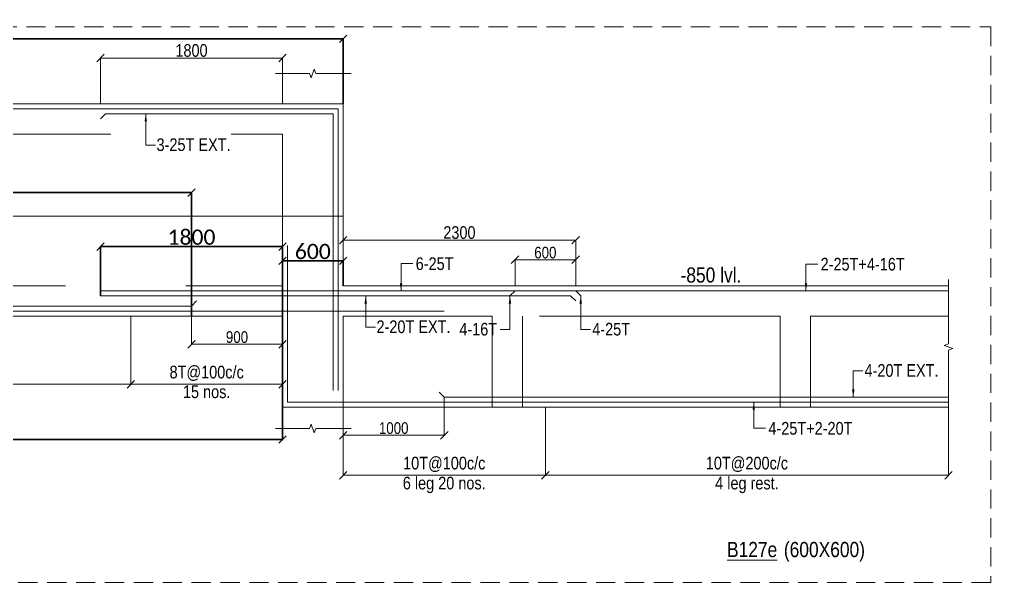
# Model space of a CAD drawing. Header units: millimetres. Extents: x 1112055 to 3390982, y -148532 to 766891.
# Drawn here: x 2945841 to 2965205, y -53200 to -42071 of the extents above; entities that cross this region are included whole.
import ezdxf
from ezdxf.enums import TextEntityAlignment as Align

# ---------------------------------------------------------------- set-up
doc = ezdxf.new("R2010")
doc.units = ezdxf.units.MM
doc.header["$PDMODE"] = 35
doc.header["$PDSIZE"] = -25
doc.linetypes.add('Hidden', pattern=[9.525, 6.35, -3.175])
for name, color, linetype, lineweight in [('B BEAM', 148, 'Continuous', 13), ('B BEAM IN LINE', 250, 'Continuous', 0), ('B STEEL', 34, 'Continuous', 15), ('B STEEL DIM', 216, 'Continuous', 13), ('B STEEL TEXT', 7, 'Continuous', 15), ('B STIRRUPS', 139, 'Continuous', 13), ('B TITLE BLOCK', 250, 'Continuous', 0), ('B-BEAM DOT', 251, 'Hidden', 9), ('B-BEAM NO', 215, 'Continuous', 18), ('B-COL', 1, 'Continuous', 35)]:
    doc.layers.add(name, color=color, linetype=linetype, lineweight=lineweight)
doc.layers.add('LEVEL-PLAN', color=12, linetype='Continuous')
doc.styles.add('Cali', font='calibri.ttf')
doc.styles.add('SWINC', font='swissc.ttf')
doc.dimstyles.new('BHOOMI', dxfattribs={"dimtxt": 230, "dimasz": 150, "dimexe": 10, "dimexo": 0, "dimgap": 25, "dimtad": 1, "dimdec": 0, "dimzin": 0, "dimdsep": 46, "dimtxsty": 'SWINC', "dimblk": 'OBLIQUE', "dimcen": 0.09, "dimclrd": 250, "dimclre": 250, "dimclrt": 256, "dimaunit": 1, "dimadec": 3, "dimazin": 0, "dimtfac": 1, "dimtdec": 0, "dimtofl": 0, "dimtmove": 1, "dimatfit": 3, "dimfxl": 100, "dimtolj": 1, "dimtzin": 0, "dimlwd": 9, "dimlwe": 5, "dimarcsym": 0})

# ---------------------------------------------------------------- blocks, each defined once
blk = doc.blocks.new('_Oblique')
at = {"color": 0, "linetype": 'ByBlock', "lineweight": -2}
blk.add_line((-0.5, -0.5), (0.5, 0.5), dxfattribs=at)
blk = doc.blocks.new('*D5987')
at = {"layer": 'B STIRRUPS', "color": 250, "lineweight": 0, "transparency": 16777216}
for p, q in [((2939342, -47935), (2939342, -49292)), ((2948042, -47935), (2948042, -49292)), ((2948042, -49282), (2939342, -49282))]:
    blk.add_line(p, q, dxfattribs=at)
at = {"layer": 'Defpoints', "color": 0, "lineweight": 40, "transparency": 16777216}
for p in [(2939342, -47935), (2948042, -47935), (2939342, -49282)]:
    blk.add_point(p, dxfattribs=at)
at = {"layer": 'B STIRRUPS', "color": 250, "lineweight": 0, "transparency": 16777216, "xscale": 150, "yscale": 150, "zscale": 150, "rotation": 180}
blk.add_blockref('_Oblique', (2939342, -49282), dxfattribs=at)
at = {"layer": 'B STIRRUPS', "color": 250, "lineweight": 0, "transparency": 16777216, "xscale": 150, "yscale": 150, "zscale": 150}
blk.add_blockref('_Oblique', (2948042, -49282), dxfattribs=at)
at = {"layer": 'B STIRRUPS', "transparency": 16777216, "char_height": 250, "attachment_point": 5, "style": 'SWINC'}
for s, insert in [('\\A1;8T@200c/c', (2943692, -49066)), ('rest.', (2943692, -49432))]:
    blk.add_mtext(s, dxfattribs=dict(at, insert=insert))
blk = doc.blocks.new('*D5988')
at = {"layer": 'B STIRRUPS', "color": 250, "lineweight": 0, "transparency": 16777216}
for p, q in [((2948042, -47935), (2948042, -49292)), ((2951042, -47935), (2951042, -49292)), ((2951042, -49282), (2948042, -49282))]:
    blk.add_line(p, q, dxfattribs=at)
at = {"layer": 'Defpoints', "color": 0, "lineweight": 40, "transparency": 16777216}
for p in [(2948042, -47935), (2951042, -47935), (2948042, -49282)]:
    blk.add_point(p, dxfattribs=at)
at = {"layer": 'B STIRRUPS', "color": 250, "lineweight": 0, "transparency": 16777216, "xscale": 150, "yscale": 150, "zscale": 150, "rotation": 180}
blk.add_blockref('_Oblique', (2948042, -49282), dxfattribs=at)
at = {"layer": 'B STIRRUPS', "color": 250, "lineweight": 0, "transparency": 16777216, "xscale": 150, "yscale": 150, "zscale": 150}
blk.add_blockref('_Oblique', (2951042, -49282), dxfattribs=at)
at = {"layer": 'B STIRRUPS', "transparency": 16777216, "char_height": 250, "attachment_point": 5, "style": 'SWINC'}
for s, insert in [('\\A1;8T@100c/c', (2949542, -49066)), ('15 nos.', (2949542, -49432))]:
    blk.add_mtext(s, dxfattribs=dict(at, insert=insert))
blk = doc.blocks.new('*D5989')
at = {"layer": 'B STEEL DIM', "lineweight": 5, "transparency": 16777216}
for p, q in [((2955642, -47335), (2955642, -46810)), ((2956842, -47335), (2956842, -46810))]:
    blk.add_line(p, q, dxfattribs=at)
at = {"layer": 'B STEEL DIM', "lineweight": 9, "transparency": 16777216}
blk.add_line((2956842, -46820), (2955642, -46820), dxfattribs=at)
at = {"layer": 'Defpoints', "color": 0, "lineweight": 40, "transparency": 16777216}
for p in [(2955642, -46820), (2955642, -47335), (2956842, -47335)]:
    blk.add_point(p, dxfattribs=at)
at = {"layer": 'B STEEL DIM', "lineweight": 9, "transparency": 16777216, "xscale": 150, "yscale": 150, "zscale": 150, "rotation": 180}
blk.add_blockref('_Oblique', (2955642, -46820), dxfattribs=at)
at = {"layer": 'B STEEL DIM', "lineweight": 9, "transparency": 16777216, "xscale": 150, "yscale": 150, "zscale": 150}
blk.add_blockref('_Oblique', (2956842, -46820), dxfattribs=at)
at = {"layer": 'B STEEL DIM', "transparency": 16777216, "insert": (2956242, -46680), "char_height": 230, "attachment_point": 5, "style": 'SWINC'}
blk.add_mtext('\\A1;600', dxfattribs=at)
blk = doc.blocks.new('*D5990')
at = {"layer": 'B STEEL DIM', "lineweight": 5, "transparency": 16777216}
for p, q in [((2952242, -47335), (2952242, -46423)), ((2956842, -47335), (2956842, -46423))]:
    blk.add_line(p, q, dxfattribs=at)
at = {"layer": 'B STEEL DIM', "lineweight": 9, "transparency": 16777216}
blk.add_line((2956842, -46433), (2952242, -46433), dxfattribs=at)
at = {"layer": 'Defpoints', "color": 0, "lineweight": 40, "transparency": 16777216}
for p in [(2952242, -46433), (2952242, -47335), (2956842, -47335)]:
    blk.add_point(p, dxfattribs=at)
at = {"layer": 'B STEEL DIM', "lineweight": 9, "transparency": 16777216, "xscale": 150, "yscale": 150, "zscale": 150, "rotation": 180}
blk.add_blockref('_Oblique', (2952242, -46433), dxfattribs=at)
at = {"layer": 'B STEEL DIM', "lineweight": 9, "transparency": 16777216, "xscale": 150, "yscale": 150, "zscale": 150}
blk.add_blockref('_Oblique', (2956842, -46433), dxfattribs=at)
at = {"layer": 'B STEEL DIM', "transparency": 16777216, "insert": (2954542, -46283), "char_height": 250, "attachment_point": 5, "style": 'SWINC'}
blk.add_mtext('\\A1;2300', dxfattribs=at)
blk = doc.blocks.new('*D5991')
at = {"layer": 'B STIRRUPS', "color": 250, "lineweight": 0, "transparency": 16777216}
for p, q in [((2952242, -49735), (2952242, -51091)), ((2956242, -49735), (2956242, -51091)), ((2952242, -51081), (2956242, -51081))]:
    blk.add_line(p, q, dxfattribs=at)
at = {"layer": 'Defpoints', "color": 0, "lineweight": 40, "transparency": 16777216}
for p in [(2952242, -49735), (2956242, -49735), (2956242, -51081)]:
    blk.add_point(p, dxfattribs=at)
at = {"layer": 'B STIRRUPS', "color": 250, "lineweight": 0, "transparency": 16777216, "xscale": 150, "yscale": 150, "zscale": 150, "rotation": 180}
blk.add_blockref('_Oblique', (2952242, -51081), dxfattribs=at)
at = {"layer": 'B STIRRUPS', "color": 250, "lineweight": 0, "transparency": 16777216, "xscale": 150, "yscale": 150, "zscale": 150}
blk.add_blockref('_Oblique', (2956242, -51081), dxfattribs=at)
at = {"layer": 'B STIRRUPS', "transparency": 16777216, "char_height": 250, "attachment_point": 5, "style": 'SWINC'}
for s, insert in [('\\A1;10T@100c/c', (2954242, -50866)), ('6 leg 20 nos.', (2954242, -51273))]:
    blk.add_mtext(s, dxfattribs=dict(at, insert=insert))
blk = doc.blocks.new('*D5992')
at = {"layer": 'B STIRRUPS', "color": 250, "lineweight": 0, "transparency": 16777216}
for p, q in [((2956242, -49735), (2956242, -51091)), ((2964218, -49735), (2964218, -51091)), ((2964218, -51081), (2956242, -51081))]:
    blk.add_line(p, q, dxfattribs=at)
at = {"layer": 'Defpoints', "color": 0, "lineweight": 40, "transparency": 16777216}
for p in [(2956242, -49735), (2964218, -49735), (2956242, -51081)]:
    blk.add_point(p, dxfattribs=at)
at = {"layer": 'B STIRRUPS', "color": 250, "lineweight": 0, "transparency": 16777216, "xscale": 150, "yscale": 150, "zscale": 150, "rotation": 180}
blk.add_blockref('_Oblique', (2956242, -51081), dxfattribs=at)
at = {"layer": 'B STIRRUPS', "color": 250, "lineweight": 0, "transparency": 16777216, "xscale": 150, "yscale": 150, "zscale": 150}
blk.add_blockref('_Oblique', (2964218, -51081), dxfattribs=at)
at = {"layer": 'B STIRRUPS', "transparency": 16777216, "char_height": 250, "attachment_point": 5, "style": 'SWINC'}
for s, insert in [('\\A1;10T@200c/c', (2960230, -50866)), ('4 leg rest.', (2960230, -51273))]:
    blk.add_mtext(s, dxfattribs=dict(at, insert=insert))
blk = doc.blocks.new('*D6001')
at = {"layer": 'B STEEL DIM', "lineweight": 5, "transparency": 16777216}
for p, q in [((2947442, -43735), (2947442, -42823)), ((2951042, -43735), (2951042, -42823))]:
    blk.add_line(p, q, dxfattribs=at)
at = {"layer": 'B STEEL DIM', "lineweight": 9, "transparency": 16777216}
blk.add_line((2947442, -42833), (2951042, -42833), dxfattribs=at)
at = {"layer": 'Defpoints', "color": 0, "lineweight": 40, "transparency": 16777216}
for p in [(2951042, -42833), (2947442, -43735), (2951042, -43735)]:
    blk.add_point(p, dxfattribs=at)
at = {"layer": 'B STEEL DIM', "lineweight": 9, "transparency": 16777216, "xscale": 150, "yscale": 150, "zscale": 150, "rotation": 180}
blk.add_blockref('_Oblique', (2947442, -42833), dxfattribs=at)
at = {"layer": 'B STEEL DIM', "lineweight": 9, "transparency": 16777216, "xscale": 150, "yscale": 150, "zscale": 150}
blk.add_blockref('_Oblique', (2951042, -42833), dxfattribs=at)
at = {"layer": 'B STEEL DIM', "transparency": 16777216, "insert": (2949242, -42683), "char_height": 250, "attachment_point": 5, "style": 'SWINC'}
blk.add_mtext('\\A1;1800', dxfattribs=at)
blk = doc.blocks.new('*D6003')
at = {"layer": 'B STEEL DIM', "lineweight": 5, "transparency": 16777216}
for p, q in [((2949242, -47735), (2949242, -48500)), ((2951042, -47935), (2951042, -48500))]:
    blk.add_line(p, q, dxfattribs=at)
at = {"layer": 'B STEEL DIM', "lineweight": 9, "transparency": 16777216}
blk.add_line((2949242, -48490), (2951042, -48490), dxfattribs=at)
at = {"layer": 'Defpoints', "color": 0, "lineweight": 40, "transparency": 16777216}
for p in [(2949242, -47735), (2951042, -47935), (2951042, -48490)]:
    blk.add_point(p, dxfattribs=at)
at = {"layer": 'B STEEL DIM', "lineweight": 9, "transparency": 16777216, "xscale": 150, "yscale": 150, "zscale": 150, "rotation": 180}
blk.add_blockref('_Oblique', (2949242, -48490), dxfattribs=at)
at = {"layer": 'B STEEL DIM', "lineweight": 9, "transparency": 16777216, "xscale": 150, "yscale": 150, "zscale": 150}
blk.add_blockref('_Oblique', (2951042, -48490), dxfattribs=at)
at = {"layer": 'B STEEL DIM', "transparency": 16777216, "insert": (2950142, -48350), "char_height": 230, "attachment_point": 5, "style": 'SWINC'}
blk.add_mtext('\\A1;900', dxfattribs=at)
blk = doc.blocks.new('*D6004')
at = {"layer": 'B STEEL DIM', "lineweight": 5, "transparency": 16777216}
for p, q in [((2954242, -49535), (2954242, -50300)), ((2952242, -49735), (2952242, -50300))]:
    blk.add_line(p, q, dxfattribs=at)
at = {"layer": 'B STEEL DIM', "lineweight": 9, "transparency": 16777216}
blk.add_line((2954242, -50290), (2952242, -50290), dxfattribs=at)
at = {"layer": 'Defpoints', "color": 0, "lineweight": 40, "transparency": 16777216}
for p in [(2954242, -49535), (2952242, -49735), (2952242, -50290)]:
    blk.add_point(p, dxfattribs=at)
at = {"layer": 'B STEEL DIM', "lineweight": 9, "transparency": 16777216, "xscale": 150, "yscale": 150, "zscale": 150, "rotation": 180}
blk.add_blockref('_Oblique', (2952242, -50290), dxfattribs=at)
at = {"layer": 'B STEEL DIM', "lineweight": 9, "transparency": 16777216, "xscale": 150, "yscale": 150, "zscale": 150}
blk.add_blockref('_Oblique', (2954242, -50290), dxfattribs=at)
at = {"layer": 'B STEEL DIM', "transparency": 16777216, "insert": (2953242, -50150), "char_height": 230, "attachment_point": 5, "style": 'SWINC'}
blk.add_mtext('\\A1;1000', dxfattribs=at)
blk = doc.blocks.new('*D6345')
at = {"layer": 'Defpoints', "color": 3, "linetype": 'Hidden', "lineweight": 30, "ltscale": 1000, "transparency": 16777216}
for p, q in [((2936342, -47935), (2936342, -50384)), ((2951042, -47935), (2951042, -50384))]:
    blk.add_line(p, q, dxfattribs=at)
at = {"layer": 'Defpoints', "color": 3, "lineweight": 30, "ltscale": 1000, "transparency": 16777216}
blk.add_line((2936342, -50374), (2951042, -50374), dxfattribs=at)
at = {"layer": 'Defpoints', "color": 0, "lineweight": 40, "transparency": 16777216}
for p in [(2936342, -47935), (2951042, -47935), (2951042, -50374)]:
    blk.add_point(p, dxfattribs=at)
at = {"layer": 'Defpoints', "color": 3, "lineweight": 30, "transparency": 16777216, "xscale": 150, "yscale": 150, "zscale": 150, "rotation": 180}
blk.add_blockref('_Oblique', (2936342, -50374), dxfattribs=at)
at = {"layer": 'Defpoints', "color": 3, "lineweight": 30, "transparency": 16777216, "xscale": 150, "yscale": 150, "zscale": 150}
blk.add_blockref('_Oblique', (2951042, -50374), dxfattribs=at)
at = {"layer": 'Defpoints', "color": 3, "lineweight": 50, "transparency": 16777216, "insert": (2943692, -50190), "char_height": 300, "attachment_point": 5, "style": 'Cali'}
blk.add_mtext('\\A1;7350', dxfattribs=at)
blk = doc.blocks.new('*D6346')
at = {"layer": 'Defpoints', "color": 3, "linetype": 'Hidden', "lineweight": 30, "ltscale": 1000, "transparency": 16777216}
for p, q in [((2938142, -47935), (2938142, -45481)), ((2949242, -47935), (2949242, -45481))]:
    blk.add_line(p, q, dxfattribs=at)
at = {"layer": 'Defpoints', "color": 3, "lineweight": 30, "ltscale": 1000, "transparency": 16777216}
blk.add_line((2938142, -45491), (2949242, -45491), dxfattribs=at)
at = {"layer": 'Defpoints', "color": 0, "lineweight": 40, "transparency": 16777216}
for p in [(2949242, -45491), (2938142, -47935), (2949242, -47935)]:
    blk.add_point(p, dxfattribs=at)
at = {"layer": 'Defpoints', "color": 3, "lineweight": 30, "transparency": 16777216, "xscale": 150, "yscale": 150, "zscale": 150, "rotation": 180}
blk.add_blockref('_Oblique', (2938142, -45491), dxfattribs=at)
at = {"layer": 'Defpoints', "color": 3, "lineweight": 30, "transparency": 16777216, "xscale": 150, "yscale": 150, "zscale": 150}
blk.add_blockref('_Oblique', (2949242, -45491), dxfattribs=at)
at = {"layer": 'Defpoints', "color": 3, "lineweight": 50, "transparency": 16777216, "insert": (2943692, -45307), "char_height": 300, "attachment_point": 5, "style": 'Cali'}
blk.add_mtext('\\A1;5550', dxfattribs=at)
blk = doc.blocks.new('*D6348')
at = {"layer": 'Defpoints', "color": 3, "linetype": 'Hidden', "lineweight": 30, "ltscale": 1000, "transparency": 16777216}
for p, q in [((2947442, -47535), (2947442, -46549)), ((2951042, -47935), (2951042, -46549))]:
    blk.add_line(p, q, dxfattribs=at)
at = {"layer": 'Defpoints', "color": 3, "lineweight": 30, "ltscale": 1000, "transparency": 16777216}
blk.add_line((2947442, -46559), (2951042, -46559), dxfattribs=at)
at = {"layer": 'Defpoints', "color": 0, "lineweight": 40, "transparency": 16777216}
for p in [(2951042, -46559), (2947442, -47535), (2951042, -47935)]:
    blk.add_point(p, dxfattribs=at)
at = {"layer": 'Defpoints', "color": 3, "lineweight": 30, "transparency": 16777216, "xscale": 150, "yscale": 150, "zscale": 150, "rotation": 180}
blk.add_blockref('_Oblique', (2947442, -46559), dxfattribs=at)
at = {"layer": 'Defpoints', "color": 3, "lineweight": 30, "transparency": 16777216, "xscale": 150, "yscale": 150, "zscale": 150}
blk.add_blockref('_Oblique', (2951042, -46559), dxfattribs=at)
at = {"layer": 'Defpoints', "color": 3, "lineweight": 50, "transparency": 16777216, "insert": (2949242, -46375), "char_height": 300, "attachment_point": 5, "style": 'Cali'}
blk.add_mtext('\\A1;1800', dxfattribs=at)
blk = doc.blocks.new('*D6349')
at = {"layer": 'Defpoints', "color": 3, "linetype": 'Hidden', "lineweight": 30, "ltscale": 1000, "transparency": 16777216}
for p, q in [((2951042, -47935), (2951042, -46832)), ((2952242, -47335), (2952242, -46832))]:
    blk.add_line(p, q, dxfattribs=at)
at = {"layer": 'Defpoints', "color": 3, "lineweight": 30, "ltscale": 1000, "transparency": 16777216}
blk.add_line((2951042, -46842), (2952242, -46842), dxfattribs=at)
at = {"layer": 'Defpoints', "color": 0, "lineweight": 40, "transparency": 16777216}
for p in [(2952242, -46842), (2952242, -47335), (2951042, -47935)]:
    blk.add_point(p, dxfattribs=at)
at = {"layer": 'Defpoints', "color": 3, "lineweight": 30, "transparency": 16777216, "xscale": 150, "yscale": 150, "zscale": 150, "rotation": 180}
blk.add_blockref('_Oblique', (2951042, -46842), dxfattribs=at)
at = {"layer": 'Defpoints', "color": 3, "lineweight": 30, "transparency": 16777216, "xscale": 150, "yscale": 150, "zscale": 150}
blk.add_blockref('_Oblique', (2952242, -46842), dxfattribs=at)
at = {"layer": 'Defpoints', "color": 3, "lineweight": 50, "transparency": 16777216, "insert": (2951642, -46658), "char_height": 300, "attachment_point": 5, "style": 'Cali'}
blk.add_mtext('\\A1;600', dxfattribs=at)
blk = doc.blocks.new('*D6350')
at = {"layer": 'Defpoints', "color": 3, "linetype": 'Hidden', "lineweight": 30, "ltscale": 1000, "transparency": 16777216}
for p, q in [((2934842, -43735), (2934842, -42442)), ((2952242, -43735), (2952242, -42442))]:
    blk.add_line(p, q, dxfattribs=at)
at = {"layer": 'Defpoints', "color": 3, "lineweight": 30, "ltscale": 1000, "transparency": 16777216}
blk.add_line((2934842, -42452), (2952242, -42452), dxfattribs=at)
at = {"layer": 'Defpoints', "color": 0, "lineweight": 40, "transparency": 16777216}
for p in [(2952242, -42452), (2934842, -43735), (2952242, -43735)]:
    blk.add_point(p, dxfattribs=at)
at = {"layer": 'Defpoints', "color": 3, "lineweight": 30, "transparency": 16777216, "xscale": 150, "yscale": 150, "zscale": 150, "rotation": 180}
blk.add_blockref('_Oblique', (2934842, -42452), dxfattribs=at)
at = {"layer": 'Defpoints', "color": 3, "lineweight": 30, "transparency": 16777216, "xscale": 150, "yscale": 150, "zscale": 150}
blk.add_blockref('_Oblique', (2952242, -42452), dxfattribs=at)
at = {"layer": 'Defpoints', "color": 3, "lineweight": 50, "transparency": 16777216, "insert": (2943542, -42268), "char_height": 300, "attachment_point": 5, "style": 'Cali'}
blk.add_mtext('\\A1;8700', dxfattribs=at)

msp = doc.modelspace()

# ---------------------------------------------------------------- linework, layer by layer
at = {"layer": 'B BEAM', "ltscale": 25}
for p, q in [((2936342, -43735.2, 0), (2951042, -43735.2, 0)), ((2952242, -47335.2, 0), (2952242, -43735.2, 0)), ((2952242, -47335.2, 0), (2964218.1, -47335.2, 0)), ((2936342, -47935.2, 0), (2951042, -47935.2, 0)), ((2951042, -49735.2, 0), (2951042, -47935.2, 0)), ((2952242, -49735.2, 0), (2964218.1, -49735.2, 0))]:
    msp.add_line(p, q, dxfattribs=at)
at = {"layer": 'B BEAM IN LINE', "color": 250, "linetype": 'Hidden', "lineweight": 0, "ltscale": 60, "elevation": 0}
msp.add_lwpolyline([(2906541.5, -42215.5), (2965055.1, -42215.5), (2965055.1, -53199.7), (2906541.5, -53199.7)], close=True, dxfattribs=at)
at = {"layer": 'B STEEL', "color": 34, "lineweight": 9, "ltscale": 25}
for p, q in [((2934942, -43835.2, 0), (2952142, -43835.2, 0)), ((2947541.6, -43935.2, 100), (2947441.6, -44035.2, 100)), ((2952042, -43935.2, 100), (2947541.6, -43935.2, 100)), ((2952042, -43935.2, 0), (2952042, -49406.8, 0)), ((2952142, -43835.2, 0), (2952142, -49406.8, 0)), ((2934842, -45960.1, 0), (2952242, -45960.1, 0)), ((2951142, -46540.6, 0), (2951142, -49635.2, 0)), ((2947442, -47435.2, 0), (2964218.1, -47435.2, 0)), ((2955642.1, -47435.2, 0), (2955542.1, -47535.2, 0)), ((2956841.8, -47435.2, 0), (2956941.8, -47535.2, 0)), ((2947442, -47535.2, 0), (2956741.8, -47535.2, 0)), ((2949342, -47635.2, 0), (2949242.4, -47734.8, 0)), ((2956741.8, -47535.2, 0), (2956841.8, -47635.2, 0)), ((2949242.4, -47734.8, 0), (2938141.5, -47734.8, 0)), ((2932499.7, -47835.2, 0), (2954242, -47835.2, 0)), ((2954142, -49435.2, 0), (2954242, -49535.2, 0)), ((2964218.1, -49534.8, 0), (2954241.5, -49534.8, 0)), ((2951142, -49635.2, 0), (2964218.1, -49635.2, 0))]:
    msp.add_line(p, q, dxfattribs=at)
at = {"layer": 'B-BEAM DOT', "linetype": 'Hidden', "ltscale": 750}
for p, q in [((2952242, -43735.2, 0), (2951042, -43735.2, 0)), ((2935742, -44335.2, 0), (2951042, -44335.2, 0)), ((2951042, -44335.2, 0), (2951042, -47935.2, 0)), ((2934842, -47335.2, 0), (2951042, -47335.2, 0)), ((2955190.4, -47935.2, 0), (2952242, -47935.2, 0)), ((2952242, -47935.2, 0), (2952242, -49735.2, 0)), ((2955190.4, -47935.2, 0), (2955190.4, -49735.2, 0)), ((2960890.5, -47935.2, 0), (2955790.4, -47935.2, 0)), ((2955790.4, -47935.2, 0), (2955790.4, -49735.2, 0)), ((2960890.5, -49735.2, 0), (2960890.5, -47935.2, 0)), ((2964218.1, -47935.2, 0), (2961490.5, -47935.2, 0)), ((2961490.5, -49735.2, 0), (2961490.5, -47935.2, 0)), ((2952242, -49735.2, 0), (2951042, -49735.2, 0))]:
    msp.add_line(p, q, dxfattribs=at)
at = {"layer": 'B-COL', "lineweight": 15, "ltscale": 25}
for p, q in [((2951042, -43735.2, 0), (2951042, -43135.2, 0)), ((2952242, -43735.2, 0), (2952242, -43135.2, 0)), ((2951042, -49735.2, 0), (2951042, -50155.2, 0)), ((2952242, -49735.2, 0), (2952242, -50155.2, 0))]:
    msp.add_line(p, q, dxfattribs=at)
at = {"layer": 'B-COL', "lineweight": 15, "ltscale": 25, "elevation": 0}
for points in [[(2950903.8, -43135.2), (2951577.1, -43135.2), (2951608.3, -43221.1), (2951670.8, -43049.4), (2951702.1, -43135.2), (2952403.7, -43135.2)], [(2964218.1, -47207.9), (2964218.1, -48483.6), (2964132.2, -48514.8), (2964303.9, -48577.3), (2964218.1, -48608.6), (2964218.1, -49907.9)], [(2950903.8, -50155.2), (2951577.1, -50155.2), (2951608.3, -50069.4), (2951670.8, -50241.1), (2951702.1, -50155.2), (2952403.7, -50155.2)]]:
    msp.add_lwpolyline(points, dxfattribs=at)

# ---------------------------------------------------------------- texts
at = {"layer": 'B STEEL TEXT', "style": 'SWINC'}
for s, p in [('3-25T EXT.', (2948550.5, -44669.6, 100)), ('6-25T', (2953677.3, -47022.4, 100)), ('2-25T+4-16T', (2961687.5, -47032.4, 100)), ('2-20T EXT.', (2952901.4, -48269.6, 0)), ('4-25T', (2957170, -48317.5, 0)), ('4-20T EXT.', (2962555.9, -49134, 0)), ('4-25T+2-20T', (2960654.3, -50277.6, 100))]:
    msp.add_text(s, height=250, dxfattribs=at).set_placement(p)
msp.add_text('4-16T', height=250, rotation=360, dxfattribs=at).set_placement((2954540.2, -48317.5, 0))
at = {"layer": 'B TITLE BLOCK', "color": 251, "lineweight": 0, "insert": (3042968.6, -44209.7), "char_height": 394.635, "attachment_point": 2, "style": 'SWINC'}
msp.add_mtext_dynamic_manual_height_columns('\\pxsm1,qj;{\\fBankGothic Lt BT|b0|i0|c0|p34;BHOOMI\\P\\ps*,q*;\\fGost|b0|i0|c0|p2;\\H0.8x;- CONSULTANTS -\\C1; }', width=1031890.765, gutter_width=0, heights=[145147.2], dxfattribs=at)
at = {"layer": 'B-BEAM NO', "ltscale": 25, "style": 'SWINC'}
for s, p in [('%%UB127e', (2960332.7, -52699.7, 0)), ('(600X600)', (2961763, -52699.7, 0))]:
    msp.add_text(s, height=300, dxfattribs=at).set_placement(p, align=Align.CENTER)
at = {"layer": 'LEVEL-PLAN', "linetype": 'ByBlock', "ltscale": 800, "style": 'SWINC'}
msp.add_text('-850 lvl.', height=300, dxfattribs=at).set_placement((2959518.2, -47271.1, 0), align=Align.CENTER)

# ---------------------------------------------------------------- dimensions: what is measured, and where the dimension line sits
at = {"layer": 'B STEEL DIM'}
for base, p1, p2, override, picture, middle in [((2951042, -42833.4, 0), (2947442, -43735.2, 0), (2951042, -43735.2, 0), {"dimscale": 1, "dimtxt": 250, "dimlfac": 0.5, "dimtxsty": 'SWINC', "dimblk1": 'Oblique', "dimblk2": 'Oblique', "dimsah": 1, "dimclrd": 256, "dimclre": 256, "dimclrt": 256}, '*D6001', (2949242, -42683.4, 0)), ((2951042, -48490, 0), (2949242, -47735.2, 0), (2951042, -47935.2, 0), {"dimlfac": 0.5, "dimblk1": 'Oblique', "dimblk2": 'Oblique', "dimsah": 1, "dimclrd": 256, "dimclre": 256}, '*D6003', (2950142, -48350, 0))]:
    dim = msp.add_linear_dim(base=base, p1=p1, p2=p2, angle=180, dimstyle='BHOOMI', override=override, dxfattribs=at)
    dim.commit()
    dim.dimension.update_dxf_attribs({"geometry": picture, "text_midpoint": middle})
for base, p1, p2, override, picture, middle in [((2952242, -46433.4, 0), (2956841.7, -47335.2, 0), (2952242, -47335.2, 0), {"dimscale": 1, "dimtxt": 250, "dimlfac": 0.5, "dimtxsty": 'SWINC', "dimblk1": 'Oblique', "dimblk2": 'Oblique', "dimsah": 1, "dimclrd": 256, "dimclre": 256, "dimclrt": 256}, '*D5990', (2954541.8, -46283.4, 0)), ((2955642.1, -46820.4, 0), (2956841.7, -47335.2, 0), (2955642.1, -47335.2, 0), {"dimlfac": 0.5, "dimblk1": 'Oblique', "dimblk2": 'Oblique', "dimsah": 1, "dimclrd": 256, "dimclre": 256}, '*D5989', (2956241.9, -46680.4, 0)), ((2952242, -50290, 0), (2954242, -49535.2, 0), (2952242, -49735.2, 0), {"dimlfac": 0.5, "dimblk1": 'Oblique', "dimblk2": 'Oblique', "dimsah": 1, "dimclrd": 256, "dimclre": 256}, '*D6004', (2953242, -50150, 0))]:
    dim = msp.add_linear_dim(base=base, p1=p1, p2=p2, dimstyle='BHOOMI', override=override, dxfattribs=at)
    dim.commit()
    dim.dimension.update_dxf_attribs({"geometry": picture, "text_midpoint": middle})
at = {"layer": 'B STIRRUPS'}
for base, p1, p2, text, picture, middle in [((2939342, -49281.6, 0), (2948042, -47935.2, 0), (2939342, -47935.2, 0), '8T@200c/c\\Xrest. ', '*D5987', (2943692, -49281.6, 0)), ((2948042, -49281.6, 0), (2951042, -47935.2, 0), (2948042, -47935.2, 0), '8T@100c/c\\X15 nos. ', '*D5988', (2949542, -49281.6, 0)), ((2956242, -51081.2), (2964218.1, -49735.2, 0), (2956242, -49734.8, 0), '10T@200c/c\\X4 leg rest. ', '*D5992', (2960230, -51081.2))]:
    dim = msp.add_linear_dim(base=base, p1=p1, p2=p2, text=text, dimstyle='BHOOMI', override={"dimscale": 1, "dimtxt": 250, "dimgap": 25, "dimlfac": 0.5, "dimtxsty": 'SWINC', "dimblk1": 'Oblique', "dimblk2": 'Oblique', "dimsah": 1, "dimlwd": 0, "dimlwe": 0}, dxfattribs=at)
    dim.commit()
    dim.dimension.update_dxf_attribs({"geometry": picture, "text_midpoint": middle})
dim = msp.add_linear_dim(base=(2956242, -51081.2), p1=(2952242, -49734.8, 0), p2=(2956242, -49734.8, 0), angle=180, text='10T@100c/c\\X6 leg 20 nos. ', dimstyle='BHOOMI', override={"dimscale": 1, "dimtxt": 250, "dimgap": 25, "dimlfac": 0.5, "dimtxsty": 'SWINC', "dimblk1": 'Oblique', "dimblk2": 'Oblique', "dimsah": 1, "dimlwd": 0, "dimlwe": 0}, dxfattribs=at)
dim.commit()
dim.dimension.update_dxf_attribs({"geometry": '*D5991', "text_midpoint": (2954242, -51081.2)})
at = {"layer": 'Defpoints', "color": 3, "lineweight": 50, "ltscale": 1000}
for base, p1, p2, picture, middle in [((2952242, -42451.8), (2934842, -43735.2, 0), (2952242, -43735.2, 0), '*D6350', (2943542, -42268.1)), ((2949242, -45491.1), (2938142.3, -47935.2, 0), (2949242, -47935.2, 0), '*D6346', (2943692.1, -45307.4)), ((2951042, -46558.5), (2947442, -47535.2, 0), (2951042, -47935.2, 0), '*D6348', (2949242, -46374.8)), ((2952242, -46842.1), (2951042, -47935.2, 0), (2952242, -47335.2, 0), '*D6349', (2951642, -46658.4)), ((2951042, -50373.9), (2936342, -47935.2, 0), (2951042, -47935.2, 0), '*D6345', (2943692, -50190.2))]:
    dim = msp.add_linear_dim(base=base, p1=p1, p2=p2, dimstyle='BHOOMI', override={"dimtxt": 300, "dimgap": 30, "dimlfac": 0.5, "dimtxsty": 'Cali', "dimblk1": 'Oblique', "dimblk2": 'Oblique', "dimsah": 1, "dimclrd": 3, "dimclre": 3, "dimclrt": 3, "dimlwd": 30, "dimlwe": 30}, dxfattribs=at)
    dim.commit()
    dim.dimension.update_dxf_attribs({"geometry": picture, "text_midpoint": middle})

# ---------------------------------------------------------------- leaders
at = {"layer": 'B STEEL TEXT'}
for points in [[(2948337.4, -43935.2, 100), (2948337.4, -44553.3, 100), (2948529.6, -44553.3, 100)], [(2953388.1, -47435.2, 0), (2953388.1, -46894.4, 0), (2953621.1, -46894.4, 0)], [(2961398.3, -47435.2, 0), (2961398.3, -46904.4, 0), (2961631.3, -46904.4, 0)], [(2952688.2, -47535.2, 0), (2952688.2, -48153.3, 0), (2952880.5, -48153.3, 0)], [(2955542.1, -47535.2, 0), (2955542.1, -48201.2, 0), (2955349.9, -48201.2, 0)], [(2956941.8, -47535.2, 0), (2956941.8, -48201.2, 0), (2957134, -48201.2, 0)], [(2962333.4, -49534.8, 0), (2962333.4, -49017.7, 0), (2962525.7, -49017.7, 0)], [(2960365.2, -49635.2, 0), (2960365.2, -50149.6, 0), (2960598.2, -50149.6, 0)]]:
    msp.add_leader(points, dimstyle='BHOOMI', override={"dimtad": 0, "dimclrd": 256, "dimlwd": 0}, dxfattribs=at)

doc.saveas('drawing.dxf')
